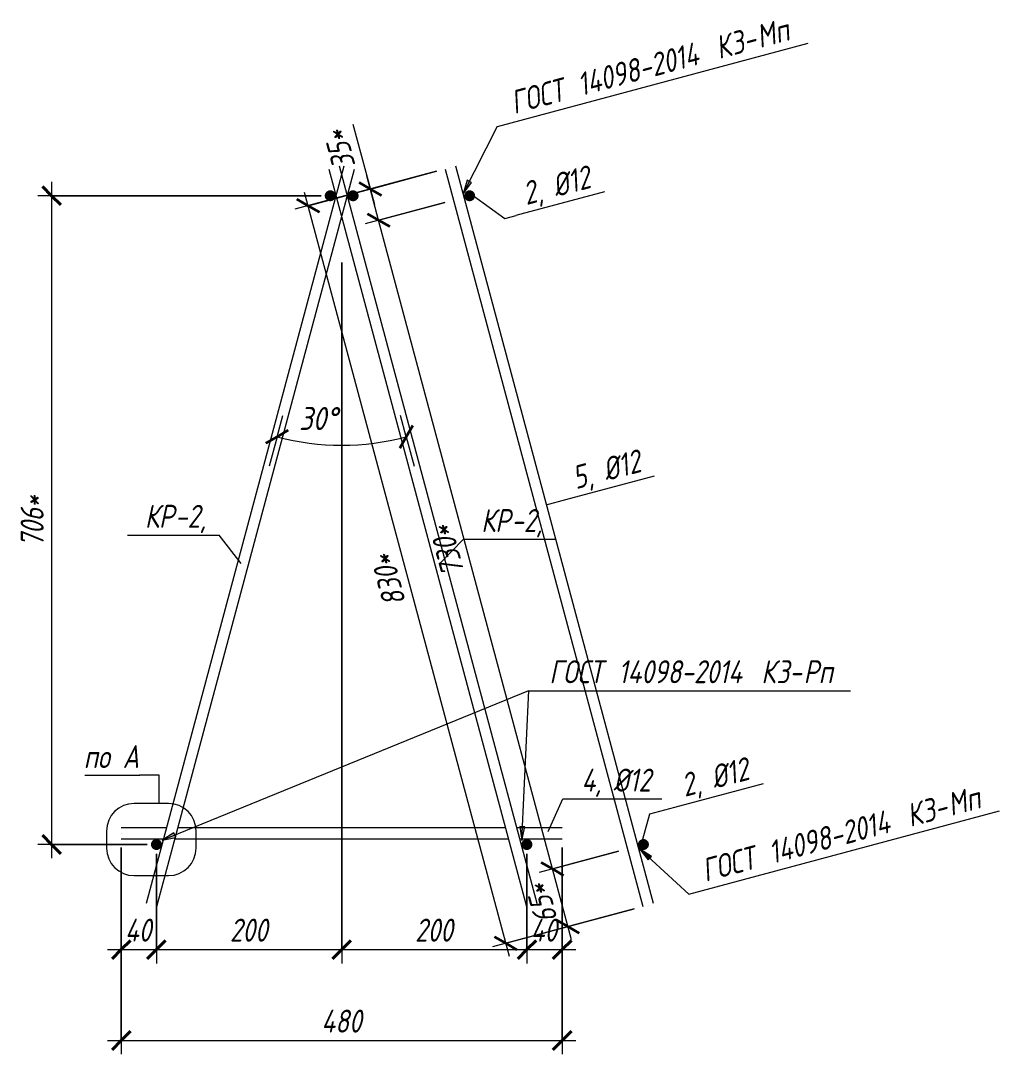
# Model space of a CAD drawing. Header units: millimetres. Extents: x 79934 to 89073, y -4162 to 24885.
# Drawn here: x 84422 to 85487, y -4162 to -3037 of the extents above; entities that cross this region are included whole.
import ezdxf

# ---------------------------------------------------------------- set-up
doc = ezdxf.new("R2010")
doc.units = ezdxf.units.MM
for name, color, linetype, lineweight in [('AA_Dim', 7, 'Continuous', 9), ('AA_Dim-10', 7, 'Continuous', 9), ('AA_Vinoska', 7, 'Continuous', 9), ('Gen_Fragment', 7, 'Continuous', 9), ('KR_Armatura_Tonkie', 7, 'Continuous', 20)]:
    doc.layers.add(name, color=color, linetype=linetype, lineweight=lineweight)
doc.layers.add('AA_Linii', color=7, linetype='Continuous', lineweight=9, true_color=0x00a600)
doc.styles.add('ISOCPEUR_I', font='isocpeui.ttf', dxfattribs={"width": 0.85, "height": 25})
doc.styles.add('ISOCPEUR_I_1', font='isocpeui.ttf', dxfattribs={"width": 0.8, "height": 25})
doc.dimstyles.new('05_Округл_1мм__прозр_', dxfattribs={"dimscale": 304.8, "dimtxt": 24.899529, "dimasz": 0.065617, "dimexe": 0.049213, "dimexo": 0.032808, "dimgap": 0.003281, "dimtad": 1, "dimdec": 0, "dimdsep": 46, "dimtxsty": 'ISOCPEUR_I_1', "dimblk1": 'OBLIQUE', "dimblk2": 'OBLIQUE', "dimsah": 1, "dimcen": 0.09, "dimdle": 0.049213, "dimazin": 0, "dimtfac": 1, "dimtdec": 4, "dimtix": 1, "dimtmove": 0, "dimatfit": 3, "dimfxl": 1, "dimtvp": 1, "dimtolj": 1, "dimtzin": 0, "dimarcsym": 2})
doc.dimstyles.new('05_Округл_5мм__прозр_', dxfattribs={"dimscale": 304.8, "dimtxt": 24.899529, "dimasz": 0.065617, "dimexe": 0.049213, "dimexo": 0.032808, "dimgap": 0.003281, "dimtad": 1, "dimdec": 0, "dimrnd": 5, "dimdsep": 46, "dimtxsty": 'ISOCPEUR_I_1', "dimblk1": 'OBLIQUE', "dimblk2": 'OBLIQUE', "dimsah": 1, "dimcen": 0.09, "dimdle": 0.049213, "dimazin": 0, "dimtfac": 1, "dimtdec": 4, "dimtix": 1, "dimtmove": 0, "dimatfit": 3, "dimfxl": 1, "dimtvp": 1, "dimtolj": 1, "dimtzin": 0, "dimarcsym": 2})
doc.dimstyles.new('05_Округл_5мм__прозр__1', dxfattribs={"dimscale": 304.8, "dimtxt": 24.899529, "dimasz": 0.065617, "dimexe": 0.049213, "dimexo": 0.032808, "dimgap": 0.003281, "dimtad": 1, "dimdec": 0, "dimrnd": 5, "dimdsep": 46, "dimtxsty": 'ISOCPEUR_I_1', "dimblk1": 'OBLIQUE', "dimblk2": 'OBLIQUE', "dimsah": 1, "dimcen": 0.09, "dimdle": 0.049213, "dimazin": 0, "dimtfac": 1, "dimtdec": 4, "dimtix": 1, "dimtmove": 1, "dimatfit": 3, "dimfxl": 1, "dimtvp": 1, "dimtolj": 1, "dimtzin": 0, "dimarcsym": 2})
doc.dimstyles.new('Засечка_1', dxfattribs={"dimscale": 304.8, "dimtxt": 24.899529, "dimasz": 0.065617, "dimexe": 0.07874, "dimexo": 0.049213, "dimgap": 0.016404, "dimtad": 1, "dimdec": 0, "dimzin": 0, "dimdsep": 46, "dimtxsty": 'ISOCPEUR_I', "dimblk1": 'OBLIQUE', "dimblk2": 'OBLIQUE', "dimsah": 1, "dimcen": 0.09, "dimadec": 1, "dimazin": 2, "dimtfac": 1, "dimtdec": 4, "dimtix": 1, "dimtmove": 2, "dimatfit": 3, "dimfxl": 1, "dimtvp": 1, "dimtfill": 1, "dimtolj": 1, "dimtzin": 0, "dimarcsym": 2})

# ---------------------------------------------------------------- blocks, each defined once
blk = doc.blocks.new('350_Стержень горизонтально _НесАрм_РабПлоск_ - 350_Стержень горизонтально _НесАрм_РабПлоск_-2708475-Каркас пространственный КП-85')
at = {"layer": 'KR_Armatura_Tonkie'}
for p, q in [((83410.3, -3916), (83360.8, -3916)), ((83360.8, -3922), (83360.8, -3922)), ((83360.8, -3922), (83360.8, -3922)), ((83779, -3916), (83422.7, -3916)), ((83840.8, -3916), (83791.4, -3916)), ((83840.8, -3922), (83840.8, -3922)), ((83840.8, -3922), (83840.8, -3922)), ((83360.8, -3928), (83407.1, -3928)), ((83419.5, -3928), (83782.2, -3928)), ((83794.6, -3928), (83840.8, -3928))]:
    blk.add_line(p, q, dxfattribs=at)
blk = doc.blocks.new('350_Стержень горизонтально _НесАрм_РабПлоск_ - 350_Стержень горизонтально _НесАрм_РабПлоск_-2708464-Каркас пространственный КП-85')
at = {"layer": 'KR_Armatura_Tonkie'}
blk.add_hatch(color=256, dxfattribs=at).paths.add_polyline_path([(83613.3, -3234), (83614.8, -3233.8), (83616.3, -3233.2), (83617.5, -3232.2), (83618.5, -3231), (83619.1, -3229.6), (83619.3, -3228), (83619.1, -3226.4), (83618.5, -3225), (83617.5, -3223.8), (83616.3, -3222.8), (83614.8, -3222.2), (83613.3, -3222), (83611.7, -3222.2), (83610.2, -3222.8), (83609, -3223.8), (83608.1, -3225), (83607.5, -3226.4), (83607.3, -3228), (83607.5, -3229.6), (83608.1, -3231), (83609.3, -3232.5), (83610.3, -3233.2), (83611.7, -3233.8)], flags=0)
blk = doc.blocks.new('350_Стержень горизонтально _НесАрм_РабПлоск_ - 350_Стержень горизонтально _НесАрм_РабПлоск_-3489160-Каркас пространственный КП-85')
at = {"layer": 'KR_Armatura_Tonkie'}
for p, q in [((83586.8, -3198.9), (83801.9, -4001.4)), ((83592.6, -3197.3), (83592.6, -3197.3)), ((83592.6, -3197.3), (83592.6, -3197.3)), ((83813.5, -3998.3), (83598.4, -3195.7)), ((83807.7, -3999.9), (83807.7, -3999.9)), ((83807.7, -3999.9), (83807.7, -3999.9))]:
    blk.add_line(p, q, dxfattribs=at)
blk = doc.blocks.new('350_Стержень горизонтально _НесАрм_РабПлоск_ - 350_Стержень горизонтально _НесАрм_РабПлоск_-2708473-Каркас пространственный КП-85')
at = {"layer": 'KR_Armatura_Tonkie'}
blk.add_hatch(color=256, dxfattribs=at).paths.add_polyline_path([(83588.4, -3234), (83590, -3233.8), (83591.4, -3233.2), (83592.7, -3232.2), (83593.6, -3231), (83594.2, -3229.6), (83594.4, -3228), (83594.2, -3226.4), (83593.6, -3225), (83592.7, -3223.8), (83591.4, -3222.8), (83590, -3222.2), (83588.4, -3222), (83586.9, -3222.2), (83585.4, -3222.8), (83584.2, -3223.8), (83583.2, -3225), (83582.6, -3226.4), (83582.4, -3228), (83582.6, -3229.6), (83583.2, -3231), (83584.2, -3232.2), (83585.4, -3233.2), (83586.9, -3233.8)], flags=0)
blk = doc.blocks.new('350_Стержень горизонтально _НесАрм_РабПлоск_ - 350_Стержень горизонтально _НесАрм_РабПлоск_-3489167-Каркас пространственный КП-85')
at = {"layer": 'KR_Armatura_Tonkie'}
for p, q in [((83603.3, -3195.7), (83388.2, -3998.3)), ((83399.8, -4001.4), (83614.9, -3198.9)), ((83609.1, -3197.3), (83609.1, -3197.3)), ((83609.1, -3197.3), (83609.1, -3197.3)), ((83394, -3999.9), (83394, -3999.9)), ((83394, -3999.9), (83394, -3999.9))]:
    blk.add_line(p, q, dxfattribs=at)
blk = doc.blocks.new('350_Стержень горизонтально _НесАрм_РабПлоск_ - 350_Стержень горизонтально _НесАрм_РабПлоск_-3489167-б-б')
at = {"layer": 'KR_Armatura_Tonkie'}
for p, q in [((-83614.9, -3198.9), (-83399.8, -4001.4)), ((-83609.1, -3197.3), (-83609.1, -3197.3)), ((-83609.1, -3197.3), (-83609.1, -3197.3)), ((-83388.2, -3998.3), (-83603.3, -3195.7)), ((-83394, -3999.9), (-83394, -3999.9)), ((-83394, -3999.9), (-83394, -3999.9))]:
    blk.add_line(p, q, dxfattribs=at)
blk = doc.blocks.new('350_Стержень горизонтально _НесАрм_РабПлоск_ - 350_Стержень горизонтально _НесАрм_РабПлоск_-2708473-б-б')
at = {"layer": 'KR_Armatura_Tonkie'}
blk.add_hatch(color=256, dxfattribs=at).paths.add_polyline_path([(-83586.9, -3233.8), (-83585.4, -3233.2), (-83584.2, -3232.2), (-83583.2, -3231), (-83582.6, -3229.6), (-83582.4, -3228), (-83582.6, -3226.4), (-83583.2, -3225), (-83584.2, -3223.8), (-83585.4, -3222.8), (-83586.9, -3222.2), (-83588.4, -3222), (-83590, -3222.2), (-83591.4, -3222.8), (-83592.7, -3223.8), (-83593.6, -3225), (-83594.2, -3226.4), (-83594.4, -3228), (-83594.2, -3229.6), (-83593.6, -3231), (-83592.7, -3232.2), (-83591.4, -3233.2), (-83590, -3233.8), (-83588.4, -3234)], flags=0)
blk = doc.blocks.new('DIMBLOCK22-Каркас пространственный КП-85')
at = {"layer": 'AA_Dim-10', "transparency": 16777216}
for p, q in [((84701, -3490.2), (84707.2, -3467)), ((84841.5, -3490.2), (84835.3, -3467)), ((84701, -3490.2), (84692.5, -3522.1)), ((84701, -3490.2), (84701, -3490.2)), ((84841.5, -3490.2), (84850.1, -3522.1))]:
    blk.add_line(p, q, dxfattribs=at)
at = {"layer": 'AA_Dim-10', "lineweight": 40, "transparency": 16777216}
for p, q in [((84701, -3490.2), (84713.2, -3483.2)), ((84841.5, -3490.2), (84848.6, -3478)), ((84701, -3490.2), (84688.8, -3497.3)), ((84841.5, -3490.2), (84834.5, -3502.5))]:
    blk.add_line(p, q, dxfattribs=at)
at = {"layer": 'AA_Dim-10', "transparency": 16777216}
blk.add_arc((84771.3, -3228), 271.5, 255, 285, dxfattribs=at)
blk.add_arc((84771.3, -3228), 271.5, 255, 285, dxfattribs=at)
at = {"layer": 'AA_Dim-10', "color": 0, "transparency": 16777216, "insert": (84724.9, -3457.9), "char_height": 25, "width": 49.416, "attachment_point": 1, "line_spacing_factor": 1.149209, "style": 'ISOCPEUR_I', "bg_fill": 3, "box_fill_scale": 1.25, "bg_fill_color": 256, "bg_fill_true_color": 13158600, "bg_fill_transparency": 0}
blk.add_mtext('30°', dxfattribs=at)
blk = doc.blocks.new('_Oblique')
at = {"color": 0, "linetype": 'ByBlock', "lineweight": -2}
blk.add_line((-0.5, -0.5), (0.5, 0.5), dxfattribs=at)
blk = doc.blocks.new('DIMBLOCK23-Каркас пространственный КП-85')
at = {"layer": 'AA_Dim-10', "transparency": 16777216}
for p, q in [((84531.3, -3937.3), (84531.3, -4063.4)), ((84531.3, -4048.4), (84531.3, -3937.3)), ((84569.7, -3944), (84569.7, -4063.4)), ((84569.7, -4048.4), (84569.7, -3944)), ((84516.3, -4048.4), (84569.7, -4048.4))]:
    blk.add_line(p, q, dxfattribs=at)
at = {"layer": 'AA_Dim-10', "lineweight": 40, "transparency": 16777216}
for p, q in [((84531.3, -4048.4), (84521.3, -4058.4)), ((84531.3, -4048.4), (84541.3, -4038.4)), ((84569.7, -4048.4), (84559.7, -4058.4)), ((84569.7, -4048.4), (84579.7, -4038.4))]:
    blk.add_line(p, q, dxfattribs=at)
at = {"layer": 'AA_Dim-10', "color": 0, "transparency": 16777216, "insert": (84535.4, -4014.7), "char_height": 25, "width": 36.2, "attachment_point": 1, "line_spacing_factor": 1.149209, "style": 'ISOCPEUR_I_1'}
blk.add_mtext('40', dxfattribs=at)
blk = doc.blocks.new('DIMBLOCK24-Каркас пространственный КП-85')
at = {"layer": 'AA_Dim-10', "transparency": 16777216}
for p, q in [((84771.3, -3300.5), (84771.3, -4063.4)), ((84771.3, -4048.4), (84771.3, -3300.5)), ((84569.7, -3944), (84569.7, -4063.4)), ((84569.7, -4048.4), (84569.7, -3944)), ((84569.7, -4048.4), (84771.3, -4048.4))]:
    blk.add_line(p, q, dxfattribs=at)
at = {"layer": 'AA_Dim-10', "lineweight": 40, "transparency": 16777216}
for p, q in [((84569.7, -4048.4), (84559.7, -4058.4)), ((84569.7, -4048.4), (84579.7, -4038.4)), ((84771.3, -4048.4), (84761.3, -4058.4)), ((84771.3, -4048.4), (84781.3, -4038.4))]:
    blk.add_line(p, q, dxfattribs=at)
at = {"layer": 'AA_Dim-10', "color": 0, "transparency": 16777216, "insert": (84649.6, -4014.7), "char_height": 25, "width": 49.991, "attachment_point": 1, "line_spacing_factor": 1.149209, "style": 'ISOCPEUR_I_1'}
blk.add_mtext('200', dxfattribs=at)
blk = doc.blocks.new('DIMBLOCK25-Каркас пространственный КП-85')
at = {"layer": 'AA_Dim-10', "transparency": 16777216}
for p, q in [((84771.3, -3300.5), (84771.3, -4063.4)), ((84771.3, -4048.4), (84771.3, -3300.5)), ((84972.9, -3944), (84972.9, -4063.4)), ((84972.9, -4048.4), (84972.9, -3944)), ((84771.3, -4048.4), (84972.9, -4048.4))]:
    blk.add_line(p, q, dxfattribs=at)
at = {"layer": 'AA_Dim-10', "lineweight": 40, "transparency": 16777216}
for p, q in [((84771.3, -4048.4), (84761.3, -4058.4)), ((84771.3, -4048.4), (84781.3, -4038.4)), ((84972.9, -4048.4), (84962.9, -4058.4)), ((84972.9, -4048.4), (84982.9, -4038.4))]:
    blk.add_line(p, q, dxfattribs=at)
at = {"layer": 'AA_Dim-10', "color": 0, "transparency": 16777216, "insert": (84851.2, -4014.7), "char_height": 25, "width": 49.991, "attachment_point": 1, "line_spacing_factor": 1.149209, "style": 'ISOCPEUR_I_1'}
blk.add_mtext('200', dxfattribs=at)
blk = doc.blocks.new('DIMBLOCK26-Каркас пространственный КП-85')
at = {"layer": 'AA_Dim-10', "transparency": 16777216}
for p, q in [((84972.9, -3944), (84972.9, -4063.4)), ((84972.9, -4048.4), (84972.9, -3944)), ((85011.3, -3937.3), (85011.3, -4063.4)), ((85011.3, -4048.4), (85011.3, -3937.3)), ((84972.9, -4048.4), (85026.3, -4048.4))]:
    blk.add_line(p, q, dxfattribs=at)
at = {"layer": 'AA_Dim-10', "lineweight": 40, "transparency": 16777216}
for p, q in [((84972.9, -4048.4), (84962.9, -4058.4)), ((84972.9, -4048.4), (84982.9, -4038.4)), ((85011.3, -4048.4), (85001.3, -4058.4)), ((85011.3, -4048.4), (85021.3, -4038.4))]:
    blk.add_line(p, q, dxfattribs=at)
at = {"layer": 'AA_Dim-10', "color": 0, "transparency": 16777216, "insert": (84977, -4014.7), "char_height": 25, "width": 36.2, "attachment_point": 1, "line_spacing_factor": 1.149209, "style": 'ISOCPEUR_I_1'}
blk.add_mtext('40', dxfattribs=at)
blk = doc.blocks.new('DIMBLOCK27-Каркас пространственный КП-85')
at = {"layer": 'AA_Dim-10', "transparency": 16777216}
for p, q in [((84531.3, -4011.4), (84531.3, -4162.3)), ((84531.3, -4147.3), (84531.3, -4011.4)), ((85011.3, -4011.4), (85011.3, -4162.3)), ((85011.3, -4147.3), (85011.3, -4011.4)), ((84516.3, -4147.3), (85026.3, -4147.3))]:
    blk.add_line(p, q, dxfattribs=at)
at = {"layer": 'AA_Dim-10', "lineweight": 40, "transparency": 16777216}
for p, q in [((84531.3, -4147.3), (84541.3, -4137.3)), ((85011.3, -4147.3), (85021.3, -4137.3)), ((84531.3, -4147.3), (84521.3, -4157.3)), ((85011.3, -4147.3), (85001.3, -4157.3))]:
    blk.add_line(p, q, dxfattribs=at)
at = {"layer": 'AA_Dim-10', "color": 0, "transparency": 16777216, "insert": (84749.2, -4113.7), "char_height": 25, "width": 52.864, "attachment_point": 1, "line_spacing_factor": 1.149209, "style": 'ISOCPEUR_I_1'}
blk.add_mtext('480', dxfattribs=at)
blk = doc.blocks.new('DIMBLOCK28-Каркас пространственный КП-85')
at = {"layer": 'AA_Dim-10', "transparency": 16777216}
for p, q in [((84455.5, -3213), (84455.5, -3949)), ((84748.8, -3228), (84440.5, -3228)), ((84455.5, -3228), (84748.8, -3228)), ((84559.7, -3934), (84440.5, -3934)), ((84455.5, -3934), (84559.7, -3934))]:
    blk.add_line(p, q, dxfattribs=at)
at = {"layer": 'AA_Dim-10', "lineweight": 40, "transparency": 16777216}
for p, q in [((84455.5, -3228), (84445.5, -3218)), ((84455.5, -3228), (84465.5, -3238)), ((84455.5, -3934), (84445.5, -3924)), ((84455.5, -3934), (84465.5, -3944))]:
    blk.add_line(p, q, dxfattribs=at)
at = {"layer": 'AA_Dim-10', "color": 0, "transparency": 16777216, "insert": (84421.9, -3610), "char_height": 25, "width": 69.527, "attachment_point": 1, "rotation": 90, "line_spacing_factor": 1.149209, "style": 'ISOCPEUR_I_1'}
blk.add_mtext('706*', dxfattribs=at)
blk = doc.blocks.new('042_М_Арматуры - Позиция диаметр-2309501-Каркас пространственный КП-85')
at = {"layer": 'AA_Vinoska'}
blk.add_line((83367.6, -3597.2), (83467.6, -3597.2), dxfattribs=at)
blk = doc.blocks.new('Вид узла - Номер узла 6мм-393529-Каркас пространственный КП-85')
at = {"layer": 'Gen_Fragment'}
blk.add_line((83321.2, -3858.4), (83381.2, -3858.4), dxfattribs=at)
blk = doc.blocks.new('010_Текст с выноской - Текст с выноской и стрелкой-3490574-Каркас пространственный КП-85')
at = {"layer": 'AA_Vinoska', "color": 88, "true_color": 0x104000}
blk.add_line((83804.7, -3766.6), (84154.7, -3766.6), dxfattribs=at)
blk = doc.blocks.new('DIMBLOCK39-б-б')
at = {"layer": 'AA_Dim-10', "transparency": 16777216}
for p, q in [((85072.7, -3941.2), (84986.2, -3964.4)), ((85000.7, -3960.5), (85072.7, -3941.2)), ((85021.4, -4037.8), (85000.7, -3960.5)), ((85089.5, -4004), (85003, -4027.2)), ((85017.5, -4023.3), (85089.5, -4004))]:
    blk.add_line(p, q, dxfattribs=at)
at = {"layer": 'AA_Dim-10', "lineweight": 40, "transparency": 16777216}
for p, q in [((85000.7, -3960.5), (84988.4, -3953.5)), ((85000.7, -3960.5), (85012.9, -3967.6)), ((85017.5, -4023.3), (85005.3, -4016.2)), ((85017.5, -4023.3), (85029.8, -4030.4))]:
    blk.add_line(p, q, dxfattribs=at)
at = {"layer": 'AA_Dim-10', "color": 0, "transparency": 16777216, "insert": (84982.3, -4021.9), "char_height": 25, "width": 52.864, "attachment_point": 1, "rotation": 105, "line_spacing_factor": 1.149209, "style": 'ISOCPEUR_I_1'}
blk.add_mtext('65*', dxfattribs=at)
blk = doc.blocks.new('DIMBLOCK40-б-б')
at = {"layer": 'AA_Dim-10', "transparency": 16777216}
for p, q in [((84883.5, -3235.2), (84797, -3258.4)), ((84811.5, -3254.5), (84883.5, -3235.2)), ((85000.7, -3960.5), (84811.5, -3254.5)), ((85072.7, -3941.2), (84986.2, -3964.4)), ((85000.7, -3960.5), (85072.7, -3941.2))]:
    blk.add_line(p, q, dxfattribs=at)
at = {"layer": 'AA_Dim-10', "lineweight": 40, "transparency": 16777216}
for p, q in [((84811.5, -3254.5), (84799.3, -3247.5)), ((84811.5, -3254.5), (84823.8, -3261.6)), ((85000.7, -3960.5), (84988.4, -3953.5)), ((85000.7, -3960.5), (85012.9, -3967.6))]:
    blk.add_line(p, q, dxfattribs=at)
at = {"layer": 'AA_Dim-10', "color": 0, "transparency": 16777216, "insert": (84881.1, -3644.2), "char_height": 25, "width": 69.527, "attachment_point": 1, "rotation": 105, "line_spacing_factor": 1.149209, "style": 'ISOCPEUR_I_1'}
blk.add_mtext('730*', dxfattribs=at)
blk = doc.blocks.new('DIMBLOCK41-б-б')
at = {"layer": 'AA_Dim-10', "transparency": 16777216}
for p, q in [((84783.5, -3150), (84797.5, -3202.2)), ((84874.4, -3201.4), (84788, -3224.6)), ((84797.5, -3202.2), (84807, -3237.6)), ((84802.5, -3220.7), (84874.4, -3201.4)), ((84811.5, -3254.5), (84798.6, -3206.2)), ((84883.5, -3235.2), (84797, -3258.4)), ((84811.5, -3254.5), (84883.5, -3235.2))]:
    blk.add_line(p, q, dxfattribs=at)
at = {"layer": 'AA_Dim-10', "lineweight": 40, "transparency": 16777216}
for p, q in [((84802.5, -3220.7), (84790.2, -3213.7)), ((84802.5, -3220.7), (84814.7, -3227.8)), ((84811.5, -3254.5), (84799.3, -3247.5)), ((84811.5, -3254.5), (84823.8, -3261.6))]:
    blk.add_line(p, q, dxfattribs=at)
at = {"layer": 'AA_Dim-10', "color": 0, "transparency": 16777216, "insert": (84762.4, -3201.3), "char_height": 25, "width": 52.864, "attachment_point": 1, "rotation": 105, "line_spacing_factor": 1.149209, "style": 'ISOCPEUR_I_1'}
blk.add_mtext('35*', dxfattribs=at)
blk = doc.blocks.new('DIMBLOCK42-б-б')
at = {"layer": 'AA_Dim-10', "transparency": 16777216}
for p, q in [((84874.4, -3201.4), (84720.4, -3242.7)), ((84734.8, -3238.8), (84874.4, -3201.4)), ((84953.8, -4055.9), (84731, -3224.4)), ((85089.5, -4004), (84935.4, -4045.3)), ((84949.9, -4041.4), (85089.5, -4004))]:
    blk.add_line(p, q, dxfattribs=at)
at = {"layer": 'AA_Dim-10', "lineweight": 40, "transparency": 16777216}
for p, q in [((84734.8, -3238.8), (84722.6, -3231.8)), ((84734.8, -3238.8), (84747.1, -3245.9)), ((84949.9, -4041.4), (84937.6, -4034.4)), ((84949.9, -4041.4), (84962.1, -4048.5))]:
    blk.add_line(p, q, dxfattribs=at)
at = {"layer": 'AA_Dim-10', "color": 0, "transparency": 16777216, "insert": (84817.3, -3676.8), "char_height": 25, "width": 69.527, "attachment_point": 1, "rotation": 105, "line_spacing_factor": 1.149209, "style": 'ISOCPEUR_I_1'}
blk.add_mtext('830*', dxfattribs=at)
blk = doc.blocks.new('042_М_Арматуры - Позиция диаметр-2309501-б-б')
at = {"layer": 'AA_Vinoska'}
blk.add_line((-83483.7, -3558.6), (-83387.1, -3532.8), dxfattribs=at)
blk = doc.blocks.new('010_Текст с выноской - Текст с выноской и стрелкой-3490574-б-б')
at = {"layer": 'AA_Vinoska', "color": 88, "true_color": 0x104000}
blk.add_line((-83349.9, -3988.1), (-83011.8, -3897.5), dxfattribs=at)

msp = doc.modelspace()

# ---------------------------------------------------------------- hatches: boundary and pattern name
at = {"layer": 'AA_Vinoska'}
for points in [[(84903.5855, -3225.7204), (84912.7489, -3213.5537), (84908.035, -3211.1534)], [(84967.307, -3929.6113), (84970.6695, -3914.7557), (84965.3858, -3914.5016)], [(84575.8392, -3929.4208), (84590.7274, -3926.2058), (84588.7299, -3921.3076)], [(85095.5887, -3938.7243), (85104.8163, -3950.8424), (85108.4044, -3946.9555)]]:
    msp.add_hatch(color=256, dxfattribs=at).paths.add_polyline_path(points, flags=0)

# ---------------------------------------------------------------- linework, layer by layer
at = {"layer": 'AA_Linii', "color": 7}
for p, q in [((84758.8376, -3228), (84756.1737, -3228)), ((84569.6654, -3934), (84569.6654, -3935.4963)), ((84569.6654, -3935.4963), (84569.6654, -3934)), ((84569.6654, -3934), (84571.2609, -3934)), ((84972.8563, -3934), (84972.8563, -3936.3436)), ((84972.8563, -3934), (84975.1153, -3934))]:
    msp.add_line(p, q, dxfattribs=at)
at = {"layer": 'AA_Vinoska'}
for p, q in [((84903.5855, -3225.7204), (84940.9101, -3152.4205)), ((84908.035, -3211.1534), (84903.5855, -3225.7204)), ((84903.5855, -3225.7204), (84912.7489, -3213.5537)), ((84912.7489, -3213.5537), (84908.035, -3211.1534)), ((84914.6647, -3228.1231), (84948.9312, -3252.6548)), ((84948.9312, -3252.6548), (84961.2885, -3249.3437)), ((84993.9241, -3564.3654), (85015.2686, -3558.6461)), ((84661.8465, -3628.2508), (84638.0043, -3597.2264)), ((84878.1101, -3628.2508), (84904.0169, -3601.8147)), ((84575.8392, -3929.4208), (84975.1491, -3766.5829)), ((84967.307, -3929.6113), (84975.1491, -3766.5829)), ((84996.036, -3919.8996), (85012.0949, -3884.3022)), ((85012.0949, -3884.3022), (85019.6411, -3884.3022)), ((85097.1431, -3934.8034), (85106.884, -3900.5593)), ((85106.884, -3900.5593), (85133.8455, -3893.335)), ((84970.6695, -3914.7557), (84965.3858, -3914.5016)), ((84965.3858, -3914.5016), (84967.307, -3929.6113)), ((84588.7299, -3921.3076), (84575.8392, -3929.4208)), ((84590.7274, -3926.2058), (84588.7299, -3921.3076)), ((84967.307, -3929.6113), (84970.6695, -3914.7557)), ((84575.8392, -3929.4208), (84590.7274, -3926.2058)), ((85095.5887, -3938.7243), (85104.8163, -3950.8424)), ((85108.4044, -3946.9555), (85095.5887, -3938.7243)), ((85095.5887, -3938.7243), (85149.0441, -3988.0718)), ((85104.8163, -3950.8424), (85108.4044, -3946.9555))]:
    msp.add_line(p, q, dxfattribs=at)
at = {"layer": 'Gen_Fragment'}
for p, q in [((84572.6611, -3858.3667), (84551.1665, -3858.3667)), ((84572.6611, -3889.3686), (84572.6611, -3858.3667)), ((84582.8859, -3889.3686), (84545.3334, -3889.3686)), ((84515.3334, -3919.3686), (84515.3334, -3937.9066)), ((84612.8859, -3937.9066), (84612.8859, -3919.3686)), ((84545.3334, -3967.9066), (84582.8859, -3967.9066))]:
    msp.add_line(p, q, dxfattribs=at)
for centre, start, end in [((84545.3334, -3919.3686), 90, 180), ((84582.8859, -3919.3686), 0, 90), ((84545.3334, -3937.9066), 180, 270), ((84582.8859, -3937.9066), 270, 0)]:
    msp.add_arc(centre, 30, start, end, dxfattribs=at)

# ---------------------------------------------------------------- block references
at = {"layer": 'AA_Vinoska', "color": 88, "true_color": 0x104000}
for name, p in [('010_Текст с выноской - Текст с выноской и стрелкой-3490574-б-б', (168290.8059, 835.6513)), ('010_Текст с выноской - Текст с выноской и стрелкой-3490574-Каркас пространственный КП-85', (1170.4275, 0)), ('010_Текст с выноской - Текст с выноской и стрелкой-3490574-б-б', (168498.9399, 0))]:
    msp.add_blockref(name, p, dxfattribs=at)
at = {"layer": 'AA_Vinoska'}
for name, p in [('042_М_Арматуры - Позиция диаметр-2309501-б-б', (168444.9598, 309.3024)), ('042_М_Арматуры - Позиция диаметр-2309501-б-б', (168498.9399, 0)), ('042_М_Арматуры - Позиция диаметр-2309501-Каркас пространственный КП-85', (1170.4275, 0)), ('042_М_Арматуры - Позиция диаметр-2309501-Каркас пространственный КП-85', (1536.4401, -4.5882)), ('042_М_Арматуры - Позиция диаметр-2309501-б-б', (168617.5168, -334.6889)), ('042_М_Арматуры - Позиция диаметр-2309501-Каркас пространственный КП-85', (1652.0642, -287.0758))]:
    msp.add_blockref(name, p, dxfattribs=at)
at = {"layer": 'Gen_Fragment'}
msp.add_blockref('Вид узла - Номер узла 6мм-393529-Каркас пространственный КП-85', (1170.4275, 0), dxfattribs=at)
at = {"layer": 'KR_Armatura_Tonkie'}
for name, p in [('350_Стержень горизонтально _НесАрм_РабПлоск_ - 350_Стержень горизонтально _НесАрм_РабПлоск_-3489167-Каркас пространственный КП-85', (1170.4275, 0)), ('350_Стержень горизонтально _НесАрм_РабПлоск_ - 350_Стержень горизонтально _НесАрм_РабПлоск_-3489160-Каркас пространственный КП-85', (1170.4275, 0)), ('350_Стержень горизонтально _НесАрм_РабПлоск_ - 350_Стержень горизонтально _НесАрм_РабПлоск_-3489167-б-б', (168498.9399, 0)), ('350_Стержень горизонтально _НесАрм_РабПлоск_ - 350_Стержень горизонтально _НесАрм_РабПлоск_-2708473-Каркас пространственный КП-85', (1170.4275, 0)), ('350_Стержень горизонтально _НесАрм_РабПлоск_ - 350_Стержень горизонтально _НесАрм_РабПлоск_-2708464-Каркас пространственный КП-85', (1170.4275, 0)), ('350_Стержень горизонтально _НесАрм_РабПлоск_ - 350_Стержень горизонтально _НесАрм_РабПлоск_-2708473-б-б', (168498.9399, 0)), ('350_Стержень горизонтально _НесАрм_РабПлоск_ - 350_Стержень горизонтально _НесАрм_РабПлоск_-2708475-Каркас пространственный КП-85', (1170.4275, 0)), ('350_Стержень горизонтально _НесАрм_РабПлоск_ - 350_Стержень горизонтально _НесАрм_РабПлоск_-2708473-Каркас пространственный КП-85', (981.2554, -706)), ('350_Стержень горизонтально _НесАрм_РабПлоск_ - 350_Стержень горизонтально _НесАрм_РабПлоск_-2708464-Каркас пространственный КП-85', (1359.5996, -706)), ('350_Стержень горизонтально _НесАрм_РабПлоск_ - 350_Стержень горизонтально _НесАрм_РабПлоск_-2708473-б-б', (168688.1121, -706))]:
    msp.add_blockref(name, p, dxfattribs=at)

# ---------------------------------------------------------------- texts
at = {"layer": 'AA_Vinoska', "color": 88, "true_color": 0x104000, "char_height": 25, "attachment_point": 1, "rotation": 15, "style": 'ISOCPEUR_I_1'}
for s, insert, width in [('3-', (85191.4048, -3051.049), 35.9156), ('Мп', (85220.0284, -3043.3793), 40.40505), ('\\fISOCPEUR|b0|i1|c204|p34|;\\W.8;К', (85175.5596, -3055.2947), 19.88185), (' 14098-2014 ', (85013.0184, -3098.8475), 203.9493), ('ГОСТ', (84952.7044, -3115.0086), 75.6793), ('Мп', (85428.1624, -3879.0307), 40.40505), ('\\fISOCPEUR|b0|i1|c204|p34|;\\W.8;К', (85383.6936, -3890.946), 19.88185), ('3-', (85399.5388, -3886.7003), 35.9156), (' 14098-2014 ', (85221.1524, -3934.4988), 203.9493), ('ГОСТ', (85160.8384, -3950.6599), 75.6793)]:
    msp.add_mtext(s, dxfattribs=dict(at, insert=insert, width=width))
at = {"layer": 'AA_Vinoska', "char_height": 25, "width": 98.12655, "attachment_point": 1, "rotation": 15, "style": 'ISOCPEUR_I_1'}
for s, insert in [('2, Ø12', (84965.8293, -3214.0885)), ('5, Ø12', (85019.8094, -3523.3909)), ('2, Ø12', (85138.3863, -3858.0798))]:
    msp.add_mtext(s, dxfattribs=dict(at, insert=insert))
at = {"layer": 'AA_Vinoska', "char_height": 25, "attachment_point": 1, "style": 'ISOCPEUR_I_1'}
for s, insert, width in [('КР', (84557.0751, -3564.3477), 39.7637), ('-2,', (84589.8834, -3564.3477), 44.8945), ('КР', (84923.0877, -3568.936), 39.7637), ('-2,', (84955.896, -3568.936), 44.8945), ('4, Ø12', (85032.3518, -3851.4235), 100.0506)]:
    msp.add_mtext(s, dxfattribs=dict(at, insert=insert, width=width))
at = {"layer": 'AA_Vinoska', "color": 88, "true_color": 0x104000, "char_height": 25, "attachment_point": 1, "style": 'ISOCPEUR_I_1'}
for s, insert, width in [('ГОСТ', (84997.3044, -3733.4984), 75.6793), (' 14098-2014 ', (85059.7461, -3733.4984), 203.9493), ('\\fISOCPEUR|b0|i1|c204|p34|;\\W.8;К', (85228.0211, -3733.4984), 19.88185), ('3-', (85244.4253, -3733.4984), 35.9156), ('Рп', (85274.0586, -3733.4984), 37.83965)]:
    msp.add_mtext(s, dxfattribs=dict(at, insert=insert, width=width))
at = {"layer": 'Gen_Fragment', "char_height": 25, "attachment_point": 1, "style": 'ISOCPEUR_I_1'}
for s, insert, width in [('по', (84490.5241, -3825.8188), 35.9156), ('\\fISOCPEUR|b0|i1|c204|p34|;\\W.8; ', (84520.1574, -3825.8188), 15.3924), ('\\fISOCPEUR|b0|i1|c204|p34|;\\W.8;А', (84532.8574, -3825.8188), 22.44725)]:
    msp.add_mtext(s, dxfattribs=dict(at, insert=insert, width=width))

# ---------------------------------------------------------------- dimensions: what is measured, and where the dimension line sits
at = {"layer": 'AA_Dim'}
for base, p1, p2, dimstyle, override, picture, middle in [((84569.6654, -4048.3607), (84531.2609, -3927.3479), (84569.6654, -3934), '05_Округл_5мм__прозр_', {"dimpost": '<>', "dimfxl": 38.9764}, 'DIMBLOCK23-Каркас пространственный КП-85', (84550.4631, -4034.8607)), ((85011.2609, -4048.3607), (84972.8563, -3934), (85011.2609, -3927.3479), '05_Округл_5мм__прозр_', {"dimpost": '<>', "dimfxl": 38.9764}, 'DIMBLOCK26-Каркас пространственный КП-85', (84992.0586, -4034.8607)), ((85011.2609, -4147.3385), (84531.2609, -4001.4439), (85011.2609, -4001.4439), '05_Округл_1мм__прозр_', {"dimpost": '<>', "dimfxl": 480}, 'DIMBLOCK27-Каркас пространственный КП-85', (84771.2609, -4133.8385))]:
    dim = msp.add_linear_dim(base=base, p1=p1, p2=p2, dimstyle=dimstyle, override=override, dxfattribs=at)
    dim.commit()
    dim.dimension.update_dxf_attribs({"geometry": picture, "text_midpoint": middle})
dim = msp.add_linear_dim(base=(85000.6851, -3960.5315), p1=(85099.1386, -4001.4439), p2=(85082.3154, -3938.6587), angle=285, dimstyle='05_Округл_5мм__прозр_', override={"dimpost": '<>*', "dimfxl": 65}, dxfattribs=at)
dim.commit()
dim.dimension.update_dxf_attribs({"geometry": 'DIMBLOCK39-б-б', "text_midpoint": (85022.1367, -3988.43)})

# ---------------------------------------------------------------- next in the draw order: dimensions: what is measured, and where the dimension line sits
dim = msp.add_angular_dim_3p(base=(84794.9215, -3498.4425), center=(84771.2609, -3228), p1=(84688.5745, -3536.5897), p2=(84853.9472, -3536.5897), dimstyle='Засечка_1', override={"dimpost": '<>', "dimfxl": 165.372707}, dxfattribs=at)
dim.commit()
dim.dimension.update_dxf_attribs({"geometry": 'DIMBLOCK22-Каркас пространственный КП-85', "text_midpoint": (84749.6232, -3474.5417), "dimtype": 165})

# ---------------------------------------------------------------- next in the draw order: dimensions: what is measured, and where the dimension line sits
dim = msp.add_linear_dim(base=(84802.4543, -3220.7241), p1=(84893.1432, -3232.6587), p2=(84884.0846, -3198.8513), angle=285, dimstyle='05_Округл_5мм__прозр__1', override={"dimpost": '<>*', "dimfxl": 35}, dxfattribs=at)
dim.commit()
dim.dimension.update_dxf_attribs({"geometry": 'DIMBLOCK41-б-б', "text_midpoint": (84771.6502, -3171.4243), "dimtype": 160, "text_rotation": 285})
for base, p1, p2, angle, dimstyle, override, picture, middle in [((84734.8395, -3238.8414), (85099.1386, -4001.4439), (84884.0846, -3198.8513), 285, '05_Округл_5мм__прозр_', {"dimpost": '<>*', "dimfxl": 830.904983}, 'DIMBLOCK42-б-б', (84855.4065, -3636.6437)), ((84455.5481, -3934), (84758.8376, -3228), (84569.6654, -3934), 90, '05_Округл_1мм__прозр_', {"dimpost": '<>*', "dimfxl": 730.904983}, 'DIMBLOCK28-Каркас пространственный КП-85', (84441.8871, -3581)), ((84811.5129, -3254.5315), (85082.3154, -3938.6587), (84893.1432, -3232.6587), 285, '05_Округл_5мм__прозр_', {"dimpost": '<>*', "dimfxl": 730.904983}, 'DIMBLOCK40-б-б', (84919.2945, -3603.9958))]:
    dim = msp.add_linear_dim(base=base, p1=p1, p2=p2, angle=angle, dimstyle=dimstyle, override=override, dxfattribs=at)
    dim.commit()
    dim.dimension.update_dxf_attribs({"geometry": picture, "text_midpoint": middle})
for base, p1, p2, picture, middle in [((84771.2609, -4048.3607), (84569.6654, -3934), (84771.2609, -3290.5037), 'DIMBLOCK24-Каркас пространственный КП-85', (84670.4631, -4034.8607)), ((84972.8563, -4048.3607), (84771.2609, -3290.5037), (84972.8563, -3934), 'DIMBLOCK25-Каркас пространственный КП-85', (84872.0586, -4034.8607))]:
    dim = msp.add_linear_dim(base=base, p1=p1, p2=p2, dimstyle='05_Округл_5мм__прозр_', override={"dimpost": '<>', "dimfxl": 674.335359}, dxfattribs=at)
    dim.commit()
    dim.dimension.update_dxf_attribs({"geometry": picture, "text_midpoint": middle})

doc.saveas('drawing.dxf')
